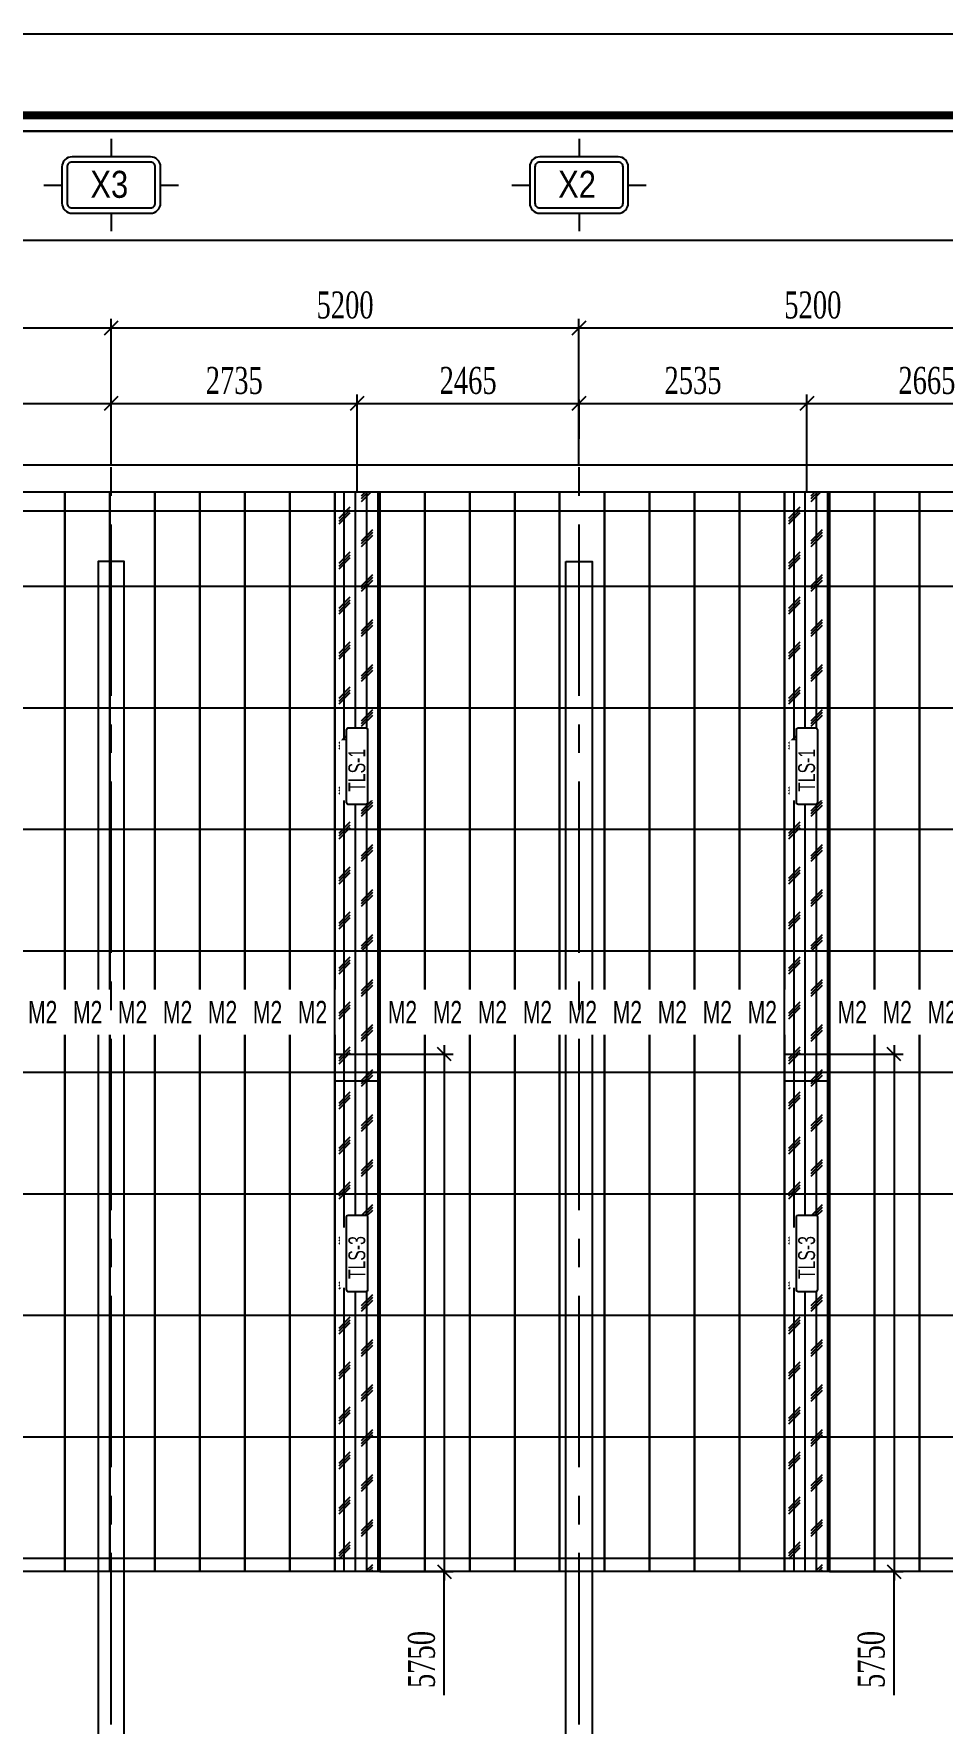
# Model space of a CAD drawing. Header units: inches. Extents: x 315041 to 662841, y -45540 to -35018.
# Drawn here: x 332285.5 to 332386.5, y -36348.9 to -36161.1 of the extents above; entities that cross this region are included whole.
import ezdxf
from ezdxf.enums import TextEntityAlignment as Align

# ---------------------------------------------------------------- set-up
doc = ezdxf.new("R2010")
doc.units = ezdxf.units.IN
doc.header["$MEASUREMENT"] = 0
doc.linetypes.add('CENTER2', pattern=[28.575, 19.05, -3.175, 3.175, -3.175])
for name, color, linetype in [('2', 2, 'Continuous'), ('3', 3, 'Continuous'), ('6', 6, 'Continuous'), ('7', 7, 'Continuous'), ('8', 8, 'Continuous'), ('BAO KHUNG', 31, 'Continuous'), ('flashing', 6, 'Continuous'), ('ROOFING', 4, 'Continuous')]:
    doc.layers.add(name, color=color, linetype=linetype)
doc.styles.add('hx2', font='VHARIALN.TTF')
doc.styles.add('ST1', font='times.ttf', dxfattribs={"width": 0.7})
doc.styles.add('ST1H', font='vnshxh.shx', dxfattribs={"width": 0.7})
doc.dimstyles.new('100', dxfattribs={"dimtxt": 3, "dimasz": 1.5, "dimexe": 1, "dimexo": 0, "dimgap": 1, "dimtad": 1, "dimdec": 0, "dimlfac": 100, "dimzin": 0, "dimdsep": 46, "dimtxsty": 'ST1', "dimblk": 'OBLIQUE', "dimcen": 1, "dimdle": 1, "dimclrd": 8, "dimclre": 8, "dimclrt": 3, "dimadec": 0, "dimazin": 0, "dimtfac": 1, "dimtdec": 0, "dimtix": 1, "dimtmove": 1, "dimatfit": 3, "dimfxl": 0, "dimtfill": 1, "dimtolj": 1, "dimtzin": 0, "dimlwd": -1, "dimlwe": -1, "dimarcsym": 1})
pattern_1 = [(90, (-55, 0), (-1.25, 8e-17), []), (225, (-54.375, 0.625), (2.499999996, -2.499999996), [1.76776696, -1.76776696]), (225, (-54.375, 0.9375), (2.499999996, -2.499999996), [1.76776696, -1.76776696]), (225, (-54.375, 1.25), (2.499999996, -2.499999996), [1.76776696, -1.76776696])]
pattern_2 = [(90, (-105, 0), (-1.25, 8e-17), []), (225, (-104.375, 0.625), (2.499999996, -2.499999996), [1.76776696, -1.76776696]), (225, (-104.375, 0.9375), (2.499999996, -2.499999996), [1.76776696, -1.76776696]), (225, (-104.375, 1.25), (2.499999996, -2.499999996), [1.76776696, -1.76776696])]

# ---------------------------------------------------------------- blocks, each defined once
blk = doc.blocks.new('TENTRUC')
at = {"layer": '7'}
for p, q in [((0, 8.27), (0, 10.26)), ((-7.48, 5.13), (-5.48, 5.13)), ((5.48, 5.13), (7.48, 5.13)), ((0, 0), (0, 2))]:
    blk.add_line(p, q, dxfattribs=at)
blk.add_lwpolyline([(-4.36, 8.27), (4.36, 8.27, -0.414214), (5.48, 7.14), (5.48, 3.12, -0.414214), (4.36, 2), (-4.36, 2, -0.414214), (-5.48, 3.12), (-5.48, 7.14, -0.414214)], format="xyb", close=True, dxfattribs=at)
at = {"layer": '8', "ltscale": 15}
blk.add_lwpolyline([(-4.36, 7.68), (4.36, 7.68, -0.414214), (4.9, 7.14), (4.9, 3.12, -0.414214), (4.36, 2.58), (-4.36, 2.58, -0.414214), (-4.9, 3.12), (-4.9, 7.14, -0.414214)], format="xyb", close=True, dxfattribs=at)
at = {"layer": '3', "style": 'hx2'}
blk.add_attdef('TR', text='', height=2.9, dxfattribs=at).set_placement((-0.16, 3.83), align=Align.CENTER)
blk = doc.blocks.new('_Oblique')
at = {"color": 0, "linetype": 'ByBlock', "lineweight": -2}
blk.add_line((-0.5, -0.5), (0.5, 0.5), dxfattribs=at)
blk = doc.blocks.new('*D818')
at = {"color": 8, "linetype": 'Continuous', "transparency": 16777216}
for p, q in [((332171.23, -37452.16), (332225.23, -37452.16)), ((332172.23, -37460.13), (332172.23, -37451.16)), ((332224.23, -37460.13), (332224.23, -37451.16))]:
    blk.add_line(p, q, dxfattribs=at)
at = {"layer": 'Defpoints', "color": 0, "transparency": 16777216}
for p in [(332224.23, -37452.16), (332172.23, -37460.13), (332224.23, -37460.13)]:
    blk.add_point(p, dxfattribs=at)
at = {"color": 8, "transparency": 16777216, "xscale": 1.5, "yscale": 1.5, "zscale": 1.5, "rotation": 180}
blk.add_blockref('_Oblique', (332172.23, -37452.16), dxfattribs=at)
at = {"color": 8, "transparency": 16777216, "xscale": 1.5, "yscale": 1.5, "zscale": 1.5}
blk.add_blockref('_Oblique', (332224.23, -37452.16), dxfattribs=at)
at = {"color": 3, "transparency": 16777216, "insert": (332198.23, -37449.63), "char_height": 3, "attachment_point": 5, "style": 'ST1', "bg_fill": 3, "box_fill_scale": 1.25, "bg_fill_color": 256, "bg_fill_true_color": 13158600, "bg_fill_transparency": 0}
blk.add_mtext('\\A1;5200', dxfattribs=at)
blk = doc.blocks.new('*D819')
at = {"color": 8, "linetype": 'Continuous', "transparency": 16777216}
for p, q in [((332223.23, -37452.16), (332277.23, -37452.16)), ((332224.23, -37460.13), (332224.23, -37451.16)), ((332276.23, -37460.13), (332276.23, -37451.16))]:
    blk.add_line(p, q, dxfattribs=at)
at = {"layer": 'Defpoints', "color": 0, "transparency": 16777216}
for p in [(332276.23, -37452.16), (332224.23, -37460.13), (332276.23, -37460.13)]:
    blk.add_point(p, dxfattribs=at)
at = {"color": 8, "transparency": 16777216, "xscale": 1.5, "yscale": 1.5, "zscale": 1.5, "rotation": 180}
blk.add_blockref('_Oblique', (332224.23, -37452.16), dxfattribs=at)
at = {"color": 8, "transparency": 16777216, "xscale": 1.5, "yscale": 1.5, "zscale": 1.5}
blk.add_blockref('_Oblique', (332276.23, -37452.16), dxfattribs=at)
at = {"color": 3, "transparency": 16777216, "insert": (332250.23, -37449.63), "char_height": 3, "attachment_point": 5, "style": 'ST1', "bg_fill": 3, "box_fill_scale": 1.25, "bg_fill_color": 256, "bg_fill_true_color": 13158600, "bg_fill_transparency": 0}
blk.add_mtext('\\A1;5200', dxfattribs=at)
blk = doc.blocks.new('*D820')
at = {"color": 8, "linetype": 'Continuous', "transparency": 16777216}
for p, q in [((332275.23, -37452.16), (332329.23, -37452.16)), ((332276.23, -37460.13), (332276.23, -37451.16)), ((332328.23, -37460.13), (332328.23, -37451.16))]:
    blk.add_line(p, q, dxfattribs=at)
at = {"layer": 'Defpoints', "color": 0, "transparency": 16777216}
for p in [(332328.23, -37452.16), (332276.23, -37460.13), (332328.23, -37460.13)]:
    blk.add_point(p, dxfattribs=at)
at = {"color": 8, "transparency": 16777216, "xscale": 1.5, "yscale": 1.5, "zscale": 1.5, "rotation": 180}
blk.add_blockref('_Oblique', (332276.23, -37452.16), dxfattribs=at)
at = {"color": 8, "transparency": 16777216, "xscale": 1.5, "yscale": 1.5, "zscale": 1.5}
blk.add_blockref('_Oblique', (332328.23, -37452.16), dxfattribs=at)
at = {"color": 3, "transparency": 16777216, "insert": (332302.23, -37449.63), "char_height": 3, "attachment_point": 5, "style": 'ST1', "bg_fill": 3, "box_fill_scale": 1.25, "bg_fill_color": 256, "bg_fill_true_color": 13158600, "bg_fill_transparency": 0}
blk.add_mtext('\\A1;5200', dxfattribs=at)
blk = doc.blocks.new('*D822')
at = {"color": 8, "linetype": 'Continuous', "transparency": 16777216}
for p, q in [((332016.68, -37442.41), (332387.18, -37442.41)), ((332017.68, -37460.13), (332017.68, -37441.41)), ((332386.18, -37460.13), (332386.18, -37441.41))]:
    blk.add_line(p, q, dxfattribs=at)
at = {"layer": 'Defpoints', "color": 0, "transparency": 16777216}
for p in [(332386.18, -37442.41), (332017.68, -37460.13), (332386.18, -37460.13)]:
    blk.add_point(p, dxfattribs=at)
at = {"color": 8, "transparency": 16777216, "xscale": 1.5, "yscale": 1.5, "zscale": 1.5, "rotation": 180}
blk.add_blockref('_Oblique', (332017.68, -37442.41), dxfattribs=at)
at = {"color": 8, "transparency": 16777216, "xscale": 1.5, "yscale": 1.5, "zscale": 1.5}
blk.add_blockref('_Oblique', (332386.18, -37442.41), dxfattribs=at)
at = {"color": 3, "transparency": 16777216, "insert": (332201.93, -37439.89), "char_height": 3, "attachment_point": 5, "style": 'ST1', "bg_fill": 3, "box_fill_scale": 1.25, "bg_fill_color": 256, "bg_fill_true_color": 13158600, "bg_fill_transparency": 0}
blk.add_mtext('\\A1;36850', dxfattribs=at)
blk = doc.blocks.new('A$C75D82031')
at = {"layer": '2', "color": 157, "linetype": 'Continuous'}
blk.add_lwpolyline([(0, 420), (594, 420), (594, 0), (0, 0)], close=True, dxfattribs=at)
at = {"layer": '7', "color": 147, "linetype": 'Continuous'}
blk.add_lwpolyline([(12.33, 57.61), (581.67, 57.61), (581.67, 409.19), (12.33, 409.19)], close=True, dxfattribs=at)
at = {"layer": 'BAO KHUNG', "color": 167, "linetype": 'Continuous', "const_width": 0.871}
blk.add_lwpolyline([(10.59, 9.07), (583.41, 9.07), (583.41, 410.93), (10.59, 410.93)], close=True, dxfattribs=at)
blk = doc.blocks.new('*D843')
at = {"color": 8, "linetype": 'Continuous', "transparency": 16777216}
for p, q in [((332265.44, -36202.2), (332295.09, -36202.2)), ((332266.44, -36212.02), (332266.44, -36201.2)), ((332294.09, -36209.02), (332294.09, -36201.2))]:
    blk.add_line(p, q, dxfattribs=at)
at = {"layer": 'Defpoints', "color": 0, "transparency": 16777216}
for p in [(332294.09, -36202.2), (332294.09, -36209.02), (332266.44, -36212.02)]:
    blk.add_point(p, dxfattribs=at)
at = {"color": 8, "transparency": 16777216, "xscale": 1.5, "yscale": 1.5, "zscale": 1.5, "rotation": 180}
blk.add_blockref('_Oblique', (332266.44, -36202.2), dxfattribs=at)
at = {"color": 8, "transparency": 16777216, "xscale": 1.5, "yscale": 1.5, "zscale": 1.5}
blk.add_blockref('_Oblique', (332294.09, -36202.2), dxfattribs=at)
at = {"color": 3, "transparency": 16777216, "insert": (332280.27, -36199.67), "char_height": 3, "attachment_point": 5, "style": 'ST1', "bg_fill": 3, "box_fill_scale": 1.25, "bg_fill_color": 256, "bg_fill_true_color": 13158600, "bg_fill_transparency": 0}
blk.add_mtext('\\A1;2765', dxfattribs=at)
blk = doc.blocks.new('*D844')
at = {"color": 8, "linetype": 'Continuous', "transparency": 16777216}
for p, q in [((332293.09, -36202.2), (332322.44, -36202.2)), ((332294.09, -36209.02), (332294.09, -36201.2)), ((332321.44, -36212.02), (332321.44, -36201.2))]:
    blk.add_line(p, q, dxfattribs=at)
at = {"layer": 'Defpoints', "color": 0, "transparency": 16777216}
for p in [(332321.44, -36202.2), (332294.09, -36209.02), (332321.44, -36212.02)]:
    blk.add_point(p, dxfattribs=at)
at = {"color": 8, "transparency": 16777216, "xscale": 1.5, "yscale": 1.5, "zscale": 1.5, "rotation": 180}
blk.add_blockref('_Oblique', (332294.09, -36202.2), dxfattribs=at)
at = {"color": 8, "transparency": 16777216, "xscale": 1.5, "yscale": 1.5, "zscale": 1.5}
blk.add_blockref('_Oblique', (332321.44, -36202.2), dxfattribs=at)
at = {"color": 3, "transparency": 16777216, "insert": (332307.77, -36199.67), "char_height": 3, "attachment_point": 5, "style": 'ST1', "bg_fill": 3, "box_fill_scale": 1.25, "bg_fill_color": 256, "bg_fill_true_color": 13158600, "bg_fill_transparency": 11362288}
blk.add_mtext('\\A1;2735', dxfattribs=at)
blk = doc.blocks.new('*D845')
at = {"color": 8, "linetype": 'Continuous', "transparency": 16777216}
for p, q in [((332320.44, -36202.2), (332347.09, -36202.2)), ((332321.44, -36212.02), (332321.44, -36201.2)), ((332346.09, -36209.02), (332346.09, -36201.2))]:
    blk.add_line(p, q, dxfattribs=at)
at = {"layer": 'Defpoints', "color": 0, "transparency": 16777216}
for p in [(332346.09, -36202.2), (332346.09, -36209.02), (332321.44, -36212.02)]:
    blk.add_point(p, dxfattribs=at)
at = {"color": 8, "transparency": 16777216, "xscale": 1.5, "yscale": 1.5, "zscale": 1.5, "rotation": 180}
blk.add_blockref('_Oblique', (332321.44, -36202.2), dxfattribs=at)
at = {"color": 8, "transparency": 16777216, "xscale": 1.5, "yscale": 1.5, "zscale": 1.5}
blk.add_blockref('_Oblique', (332346.09, -36202.2), dxfattribs=at)
at = {"color": 3, "transparency": 16777216, "insert": (332333.77, -36199.67), "char_height": 3, "attachment_point": 5, "style": 'ST1', "bg_fill": 3, "box_fill_scale": 1.25, "bg_fill_color": 256, "bg_fill_true_color": 13158600, "bg_fill_transparency": 1019152}
blk.add_mtext('\\A1;2465', dxfattribs=at)
blk = doc.blocks.new('*D846')
at = {"color": 8, "linetype": 'Continuous', "transparency": 16777216}
for p, q in [((332345.09, -36202.2), (332372.44, -36202.2)), ((332346.09, -36209.02), (332346.09, -36201.2)), ((332371.44, -36212.02), (332371.44, -36201.2))]:
    blk.add_line(p, q, dxfattribs=at)
at = {"layer": 'Defpoints', "color": 0, "transparency": 16777216}
for p in [(332371.44, -36202.2), (332346.09, -36209.02), (332371.44, -36212.02)]:
    blk.add_point(p, dxfattribs=at)
at = {"color": 8, "transparency": 16777216, "xscale": 1.5, "yscale": 1.5, "zscale": 1.5, "rotation": 180}
blk.add_blockref('_Oblique', (332346.09, -36202.2), dxfattribs=at)
at = {"color": 8, "transparency": 16777216, "xscale": 1.5, "yscale": 1.5, "zscale": 1.5}
blk.add_blockref('_Oblique', (332371.44, -36202.2), dxfattribs=at)
at = {"color": 3, "transparency": 16777216, "insert": (332358.77, -36199.67), "char_height": 3, "attachment_point": 5, "style": 'ST1', "bg_fill": 3, "box_fill_scale": 1.25, "bg_fill_color": 256, "bg_fill_true_color": 13158600, "bg_fill_transparency": 8908812}
blk.add_mtext('\\A1;2535', dxfattribs=at)
blk = doc.blocks.new('*D847')
at = {"color": 8, "linetype": 'Continuous', "transparency": 16777216}
for p, q in [((332370.44, -36202.2), (332399.09, -36202.2)), ((332371.44, -36212.02), (332371.44, -36201.2)), ((332398.09, -36209.02), (332398.09, -36201.2))]:
    blk.add_line(p, q, dxfattribs=at)
at = {"layer": 'Defpoints', "color": 0, "transparency": 16777216}
for p in [(332398.09, -36202.2), (332398.09, -36209.02), (332371.44, -36212.02)]:
    blk.add_point(p, dxfattribs=at)
at = {"color": 8, "transparency": 16777216, "xscale": 1.5, "yscale": 1.5, "zscale": 1.5, "rotation": 180}
blk.add_blockref('_Oblique', (332371.44, -36202.2), dxfattribs=at)
at = {"color": 8, "transparency": 16777216, "xscale": 1.5, "yscale": 1.5, "zscale": 1.5}
blk.add_blockref('_Oblique', (332398.09, -36202.2), dxfattribs=at)
at = {"color": 3, "transparency": 16777216, "insert": (332384.77, -36199.67), "char_height": 3, "attachment_point": 5, "style": 'ST1', "bg_fill": 3, "box_fill_scale": 1.25, "bg_fill_color": 256, "bg_fill_true_color": 13158600, "bg_fill_transparency": 12354216}
blk.add_mtext('\\A1;2665', dxfattribs=at)
blk = doc.blocks.new('*D1202')
at = {"color": 8, "linetype": 'Continuous', "transparency": 16777216}
for p, q in [((332381.12, -36273.52), (332381.12, -36333.02)), ((332373.94, -36274.52), (332382.12, -36274.52)), ((332373.94, -36332.02), (332382.12, -36332.02)), ((332381.12, -36345.75), (332381.12, -36332.02))]:
    blk.add_line(p, q, dxfattribs=at)
at = {"layer": 'Defpoints', "color": 0, "transparency": 16777216}
for p in [(332373.94, -36274.52), (332373.94, -36332.02), (332381.12, -36332.02)]:
    blk.add_point(p, dxfattribs=at)
at = {"color": 8, "transparency": 16777216, "xscale": 1.5, "yscale": 1.5, "zscale": 1.5}
for p, rotation in [((332381.12, -36274.52), 90), ((332381.12, -36332.02), 270)]:
    blk.add_blockref('_Oblique', p, dxfattribs=dict(at, rotation=rotation))
at = {"color": 52, "transparency": 16777216, "insert": (332378.59, -36341.78), "char_height": 3, "attachment_point": 5, "rotation": 90, "style": 'ST1', "bg_fill": 3, "box_fill_scale": 1.25, "bg_fill_color": 256, "bg_fill_true_color": 13158600, "bg_fill_transparency": 3772768}
blk.add_mtext('\\A1;5750', dxfattribs=at)
blk = doc.blocks.new('*D1203')
at = {"color": 8, "linetype": 'Continuous', "transparency": 16777216}
for p, q in [((332331.12, -36273.52), (332331.12, -36333.02)), ((332323.94, -36274.52), (332332.12, -36274.52)), ((332323.94, -36332.02), (332332.12, -36332.02)), ((332331.12, -36345.75), (332331.12, -36332.02))]:
    blk.add_line(p, q, dxfattribs=at)
at = {"layer": 'Defpoints', "color": 0, "transparency": 16777216}
for p in [(332323.94, -36274.52), (332323.94, -36332.02), (332331.12, -36332.02)]:
    blk.add_point(p, dxfattribs=at)
at = {"color": 8, "transparency": 16777216, "xscale": 1.5, "yscale": 1.5, "zscale": 1.5}
for p, rotation in [((332331.12, -36274.52), 90), ((332331.12, -36332.02), 270)]:
    blk.add_blockref('_Oblique', p, dxfattribs=dict(at, rotation=rotation))
at = {"color": 52, "transparency": 16777216, "insert": (332328.59, -36341.78), "char_height": 3, "attachment_point": 5, "rotation": 90, "style": 'ST1', "bg_fill": 3, "box_fill_scale": 1.25, "bg_fill_color": 256, "bg_fill_true_color": 13158600, "bg_fill_transparency": 3769156}
blk.add_mtext('\\A1;5750', dxfattribs=at)
blk = doc.blocks.new('A$C66BB428B')
at = {"color": 8}
for points in [[(0, 351.58), (569.338, 351.58), (569.338, 0), (0, 0)], [(91.871, 149.198), (91.871, 314.498), (456.171, 314.498), (456.171, 52.5), (188.471, 52.5), (188.471, 149.198)]]:
    blk.add_lwpolyline(points, close=True, dxfattribs=at)
at = {"layer": '2', "color": 8}
for points in [[(294.871, 60.25), (297.771, 60.25), (297.771, 303.748), (294.871, 303.748)], [(346.871, 303.748), (349.771, 303.748), (349.771, 60.25), (346.871, 60.25)]]:
    blk.add_lwpolyline(points, close=True, dxfattribs=at)
at = {"layer": '6', "color": 8}
for p, q in [((91.871, 309.398), (456.171, 309.398)), ((91.871, 300.998), (456.171, 300.998)), ((91.871, 287.498), (456.171, 287.498)), ((91.871, 273.998), (456.171, 273.998)), ((91.871, 260.498), (456.171, 260.498)), ((91.871, 246.998), (456.171, 246.998)), ((91.871, 233.498), (456.171, 233.498)), ((91.871, 219.998), (456.171, 219.998)), ((91.871, 206.498), (456.171, 206.498)), ((91.871, 192.998), (456.171, 192.998))]:
    blk.add_line(p, q, dxfattribs=at)
at = {"layer": '3'}
ref = blk.add_blockref('TENTRUC', (296.321, 350.716), dxfattribs=dict(at, xscale=-1, rotation=180))
ref.add_attrib('TR', 'x3', dxfattribs={"layer": '0', "height": 3, "style": 'hx2'}).set_placement((296.104, 344.162), align=Align.CENTER)
ref = blk.add_blockref('TENTRUC', (348.321, 350.716), dxfattribs=dict(at, xscale=-1, rotation=180))
ref.add_attrib('TR', 'x2', dxfattribs={"layer": '0', "height": 3, "style": 'hx2'}).set_placement((348.104, 344.162), align=Align.CENTER)
at = {"color": 8}
dim = blk.add_linear_dim(base=(296.321, 329.705), p1=(244.321, 321.739), p2=(296.321, 321.739), dimstyle='100', dxfattribs=at)
dim.commit()
dim.dimension.update_dxf_attribs({"geometry": '*D818', "text_midpoint": (270.321, 332.231), "insert": (-331927.914, 37781.865)})
dim = blk.add_linear_dim(base=(348.321, 329.705), p1=(296.321, 321.739), p2=(348.321, 321.739), dimstyle='100', dxfattribs=at)
dim.commit()
dim.dimension.update_dxf_attribs({"geometry": '*D819', "text_midpoint": (322.321, 332.231), "insert": (-331927.914, 37781.865)})
dim = blk.add_linear_dim(base=(400.321, 329.705), p1=(348.321, 321.739), p2=(400.321, 321.739), dimstyle='100', dxfattribs=at)
dim.commit()
dim.dimension.update_dxf_attribs({"geometry": '*D820', "text_midpoint": (374.321, 332.231), "insert": (-331927.914, 37781.865)})
dim = blk.add_linear_dim(base=(458.271, 339.451), p1=(89.77, 321.739), p2=(458.271, 321.739), dimstyle='100', dxfattribs=at)
dim.commit()
dim.dimension.update_dxf_attribs({"geometry": '*D822', "text_midpoint": (274.021, 341.977), "insert": (-331927.914, 37781.865)})

msp = doc.modelspace()

# ---------------------------------------------------------------- block references
at = {"color": 9}
msp.add_blockref('A$C66BB428B', (331997.7735, -36523.5197), dxfattribs=at)

# ---------------------------------------------------------------- next in the draw order: hatches: boundary and pattern name
at = {"layer": 'ROOFING', "true_color": 0xcae01f}
h = msp.add_hatch(dxfattribs=at)
h.set_pattern_fill('CORK', color=52, scale=10, angle=90, style=0)
h.set_pattern_definition(pattern_2)
h.paths.add_polyline_path([(332318.9444, -36274.5222), (332323.9444, -36274.5222), (332323.9444, -36332.0222), (332318.9444, -36332.0222)])
h.paths.add_polyline_path([(332320.2556, -36300.7284, 0.41421356), (332320.4431, -36300.9159), (332322.4068, -36300.9159, 0.41421356), (332322.5943, -36300.7284), (332322.5943, -36292.592, 0.41421356), (332322.4068, -36292.4045), (332320.4431, -36292.4045, 0.41421356), (332320.2556, -36292.592)], flags=16)
h = msp.add_hatch(dxfattribs=at)
h.set_pattern_fill('CORK', color=52, scale=10, angle=90, style=0)
h.set_pattern_definition(pattern_1)
h.paths.add_polyline_path([(332368.9444, -36274.5222), (332373.9444, -36274.5222), (332373.9444, -36332.0222), (332368.9444, -36332.0222)])
h.paths.add_polyline_path([(332370.2556, -36300.7284, 0.41421356), (332370.4431, -36300.9159), (332372.4068, -36300.9159, 0.41421356), (332372.5943, -36300.7284), (332372.5943, -36292.592, 0.41421356), (332372.4068, -36292.4045), (332370.4431, -36292.4045, 0.41421356), (332370.2556, -36292.592)], flags=16)

# ---------------------------------------------------------------- next in the draw order: linework, layer by layer
at = {"layer": 'flashing', "color": 4}
for points in [[(332313.9444, -36212.0222), (332318.9444, -36212.0222), (332318.9444, -36332.0222), (332313.9444, -36332.0222)], [(332363.9444, -36212.0222), (332368.9444, -36212.0222), (332368.9444, -36332.0222), (332363.9444, -36332.0222)], [(332383.9444, -36212.0222), (332388.9444, -36212.0222), (332388.9444, -36332.0222), (332383.9444, -36332.0222)]]:
    msp.add_lwpolyline(points, close=True, dxfattribs=at)
at = {"layer": 'ROOFING', "color": 52, "true_color": 0xcae01f}
for points in [[(332318.9444, -36274.5222), (332323.9444, -36274.5222), (332323.9444, -36332.0222), (332318.9444, -36332.0222)], [(332368.9444, -36274.5222), (332373.9444, -36274.5222), (332373.9444, -36332.0222), (332368.9444, -36332.0222)]]:
    msp.add_lwpolyline(points, close=True, dxfattribs=at)

# ---------------------------------------------------------------- next in the draw order: block references
at = {"color": 1}
msp.add_blockref('A$C75D82031', (331985.4423, -36581.1298), dxfattribs=at)

# ---------------------------------------------------------------- next in the draw order: texts
at = {"layer": 'flashing', "color": 4, "char_height": 2.5, "attachment_point": 5, "style": 'ST1H', "bg_fill": 2}
for insert in [(332316.4728, -36269.8438), (332366.4728, -36269.8438), (332386.4728, -36269.8438)]:
    msp.add_mtext('\\A1;m2', dxfattribs=dict(at, insert=insert))

# ---------------------------------------------------------------- next in the draw order: linework, layer by layer
at = {"layer": 'flashing', "color": 4}
for points in [[(332308.9444, -36212.0222), (332313.9444, -36212.0222), (332313.9444, -36332.0222), (332308.9444, -36332.0222)], [(332358.9444, -36212.0222), (332363.9444, -36212.0222), (332363.9444, -36332.0222), (332358.9444, -36332.0222)], [(332378.9444, -36212.0222), (332383.9444, -36212.0222), (332383.9444, -36332.0222), (332378.9444, -36332.0222)]]:
    msp.add_lwpolyline(points, close=True, dxfattribs=at)

# ---------------------------------------------------------------- next in the draw order: texts
at = {"layer": 'flashing', "color": 4, "char_height": 2.5, "attachment_point": 5, "style": 'ST1H', "bg_fill": 2}
for insert in [(332311.4728, -36269.8438), (332361.4728, -36269.8438), (332381.4728, -36269.8438)]:
    msp.add_mtext('\\A1;m2', dxfattribs=dict(at, insert=insert))

# ---------------------------------------------------------------- next in the draw order: linework, layer by layer
at = {"layer": 'flashing', "color": 4}
for points in [[(332303.9444, -36212.0222), (332308.9444, -36212.0222), (332308.9444, -36332.0222), (332303.9444, -36332.0222)], [(332353.9444, -36212.0222), (332358.9444, -36212.0222), (332358.9444, -36332.0222), (332353.9444, -36332.0222)], [(332373.9444, -36212.0222), (332378.9444, -36212.0222), (332378.9444, -36332.0222), (332373.9444, -36332.0222)]]:
    msp.add_lwpolyline(points, close=True, dxfattribs=at)

# ---------------------------------------------------------------- next in the draw order: texts
at = {"layer": 'flashing', "color": 4, "char_height": 2.5, "attachment_point": 5, "style": 'ST1H', "bg_fill": 2}
for insert in [(332306.4728, -36269.8438), (332356.4728, -36269.8438), (332376.4728, -36269.8438)]:
    msp.add_mtext('\\A1;m2', dxfattribs=dict(at, insert=insert))
at = {"layer": 'ROOFING', "color": 1, "true_color": 0xfb040c, "insert": (332371.4099, -36297.1222), "char_height": 1.875, "attachment_point": 5, "rotation": 90, "style": 'ST1H', "bg_fill": 2}
msp.add_mtext('\\A1;tls-3', dxfattribs=at)

# ---------------------------------------------------------------- next in the draw order: linework, layer by layer
at = {"layer": 'flashing', "color": 4}
for points in [[(332298.9444, -36212.0222), (332303.9444, -36212.0222), (332303.9444, -36332.0222), (332298.9444, -36332.0222)], [(332348.9444, -36212.0222), (332353.9444, -36212.0222), (332353.9444, -36332.0222), (332348.9444, -36332.0222)]]:
    msp.add_lwpolyline(points, close=True, dxfattribs=at)
at = {"layer": 'ROOFING', "color": 1, "true_color": 0xfb040c}
msp.add_lwpolyline([(332370.2556, -36300.7284), (332370.2556, -36292.592, -0.41421356), (332370.4431, -36292.4045), (332372.4068, -36292.4045, -0.41421356), (332372.5943, -36292.592), (332372.5943, -36300.7284, -0.41421356), (332372.4068, -36300.9159), (332370.4431, -36300.9159, -0.41421356)], format="xyb", close=True, dxfattribs=at)

# ---------------------------------------------------------------- next in the draw order: texts
at = {"layer": 'flashing', "color": 4, "char_height": 2.5, "attachment_point": 5, "style": 'ST1H', "bg_fill": 2}
for insert in [(332301.4728, -36269.8438), (332351.4728, -36269.8438)]:
    msp.add_mtext('\\A1;m2', dxfattribs=dict(at, insert=insert))

# ---------------------------------------------------------------- next in the draw order: linework, layer by layer
at = {"layer": 'flashing', "color": 4}
for points in [[(332293.9444, -36212.0222), (332298.9444, -36212.0222), (332298.9444, -36332.0222), (332293.9444, -36332.0222)], [(332343.9444, -36212.0222), (332348.9444, -36212.0222), (332348.9444, -36332.0222), (332343.9444, -36332.0222)]]:
    msp.add_lwpolyline(points, close=True, dxfattribs=at)

# ---------------------------------------------------------------- next in the draw order: texts
at = {"layer": 'flashing', "color": 4, "char_height": 2.5, "attachment_point": 5, "style": 'ST1H', "bg_fill": 2}
for insert in [(332296.4728, -36269.8438), (332346.4728, -36269.8438)]:
    msp.add_mtext('\\A1;m2', dxfattribs=dict(at, insert=insert))

# ---------------------------------------------------------------- next in the draw order: linework, layer by layer
at = {"color": 8, "linetype": 'CENTER2'}
msp.add_line((332346.0942, -36491.872), (332346.0942, -36201.7809), dxfattribs=at)
at = {"layer": 'flashing', "color": 4}
for points in [[(332288.9444, -36212.0222), (332293.9444, -36212.0222), (332293.9444, -36332.0222), (332288.9444, -36332.0222)], [(332338.9444, -36212.0222), (332343.9444, -36212.0222), (332343.9444, -36332.0222), (332338.9444, -36332.0222)]]:
    msp.add_lwpolyline(points, close=True, dxfattribs=at)

# ---------------------------------------------------------------- next in the draw order: texts
at = {"layer": 'flashing', "color": 4, "char_height": 2.5, "attachment_point": 5, "style": 'ST1H', "bg_fill": 2}
for insert in [(332291.4728, -36269.8438), (332341.4728, -36269.8438)]:
    msp.add_mtext('\\A1;m2', dxfattribs=dict(at, insert=insert))

# ---------------------------------------------------------------- next in the draw order: linework, layer by layer
at = {"color": 8, "linetype": 'CENTER2'}
msp.add_line((332294.0942, -36491.872), (332294.0942, -36201.7809), dxfattribs=at)
at = {"layer": 'flashing', "color": 4}
for points in [[(332283.9444, -36212.0222), (332288.9444, -36212.0222), (332288.9444, -36332.0222), (332283.9444, -36332.0222)], [(332333.9444, -36212.0222), (332338.9444, -36212.0222), (332338.9444, -36332.0222), (332333.9444, -36332.0222)]]:
    msp.add_lwpolyline(points, close=True, dxfattribs=at)

# ---------------------------------------------------------------- next in the draw order: texts
at = {"layer": 'flashing', "color": 4, "char_height": 2.5, "attachment_point": 5, "style": 'ST1H', "bg_fill": 2}
for insert in [(332286.4728, -36269.8438), (332336.4728, -36269.8438)]:
    msp.add_mtext('\\A1;m2', dxfattribs=dict(at, insert=insert))

# ---------------------------------------------------------------- next in the draw order: dimensions: what is measured, and where the dimension line sits
at = {"color": 9}
dim = msp.add_linear_dim(base=(332294.0942, -36202.1992), p1=(332266.4444, -36212.0222), p2=(332294.0942, -36209.0218), dimstyle='100', dxfattribs=at)
dim.commit()
dim.dimension.update_dxf_attribs({"geometry": '*D843', "text_midpoint": (332280.2693, -36199.669)})

# ---------------------------------------------------------------- next in the draw order: linework, layer by layer
at = {"layer": 'flashing', "color": 4}
msp.add_lwpolyline([(332328.9444, -36212.0222), (332333.9444, -36212.0222), (332333.9444, -36332.0222), (332328.9444, -36332.0222)], close=True, dxfattribs=at)

# ---------------------------------------------------------------- next in the draw order: dimensions: what is measured, and where the dimension line sits
at = {"color": 9}
dim = msp.add_linear_dim(base=(332321.4444, -36202.1992), p1=(332294.0942, -36209.0218), p2=(332321.4444, -36212.0222), dimstyle='100', dxfattribs=at)
dim.commit()
dim.dimension.update_dxf_attribs({"geometry": '*D844', "text_midpoint": (332307.7693, -36199.669)})

# ---------------------------------------------------------------- next in the draw order: texts
at = {"layer": 'flashing', "color": 4, "insert": (332331.4728, -36269.8438), "char_height": 2.5, "attachment_point": 5, "style": 'ST1H', "bg_fill": 2}
msp.add_mtext('\\A1;m2', dxfattribs=at)

# ---------------------------------------------------------------- next in the draw order: linework, layer by layer
at = {"layer": 'flashing', "color": 4}
msp.add_lwpolyline([(332323.9444, -36212.0222), (332328.9444, -36212.0222), (332328.9444, -36332.0222), (332323.9444, -36332.0222)], close=True, dxfattribs=at)

# ---------------------------------------------------------------- next in the draw order: texts
at = {"layer": 'flashing', "color": 4, "insert": (332326.4728, -36269.8438), "char_height": 2.5, "attachment_point": 5, "style": 'ST1H', "bg_fill": 2}
msp.add_mtext('\\A1;m2', dxfattribs=at)
at = {"layer": 'ROOFING', "color": 1, "true_color": 0xfb040c, "insert": (332321.4099, -36297.1222), "char_height": 1.875, "attachment_point": 5, "rotation": 90, "style": 'ST1H', "bg_fill": 2}
msp.add_mtext('\\A1;tls-3', dxfattribs=at)

# ---------------------------------------------------------------- next in the draw order: dimensions: what is measured, and where the dimension line sits
at = {"color": 9}
dim = msp.add_linear_dim(base=(332346.0942, -36202.1992), p1=(332321.4444, -36212.0222), p2=(332346.0942, -36209.0218), dimstyle='100', dxfattribs=at)
dim.commit()
dim.dimension.update_dxf_attribs({"geometry": '*D845', "text_midpoint": (332333.7693, -36199.6733)})

# ---------------------------------------------------------------- next in the draw order: hatches: boundary and pattern name
at = {"layer": 'ROOFING', "true_color": 0xcae01f}
h = msp.add_hatch(dxfattribs=at)
h.set_pattern_fill('CORK', color=52, scale=10, angle=90, style=0)
h.set_pattern_definition(pattern_2)
h.paths.add_polyline_path([(332318.9444, -36212.0222), (332323.9444, -36212.0222), (332323.9444, -36277.5222), (332318.9444, -36277.5222)])
edge = h.paths.add_edge_path(flags=0)
edge.add_arc((332320.4431, -36238.4464), 0.1875, 90, 180)
edge.add_line((332320.2556, -36238.4464), (332320.2556, -36246.5828))
edge.add_arc((332320.4431, -36246.5828), 0.1875, 180, 270)
edge.add_line((332320.4431, -36246.7703), (332322.4068, -36246.7703))
edge.add_arc((332322.4068, -36246.5828), 0.1875, 270, 360)
edge.add_line((332322.5943, -36246.5828), (332322.5943, -36238.4464))
edge.add_arc((332322.4068, -36238.4464), 0.1875, 0, 90)
edge.add_line((332322.4068, -36238.2589), (332320.4431, -36238.2589))

# ---------------------------------------------------------------- next in the draw order: linework, layer by layer
at = {"layer": 'ROOFING', "color": 52, "true_color": 0xcae01f}
msp.add_lwpolyline([(332318.9444, -36212.0222), (332323.9444, -36212.0222), (332323.9444, -36277.5222), (332318.9444, -36277.5222)], close=True, dxfattribs=at)
at = {"layer": 'ROOFING', "color": 1, "true_color": 0xfb040c}
msp.add_lwpolyline([(332320.2556, -36300.7284), (332320.2556, -36292.592, -0.41421356), (332320.4431, -36292.4045), (332322.4068, -36292.4045, -0.41421356), (332322.5943, -36292.592), (332322.5943, -36300.7284, -0.41421356), (332322.4068, -36300.9159), (332320.4431, -36300.9159, -0.41421356)], format="xyb", close=True, dxfattribs=at)

# ---------------------------------------------------------------- next in the draw order: dimensions: what is measured, and where the dimension line sits
at = {"color": 9}
dim = msp.add_linear_dim(base=(332371.4444, -36202.1992), p1=(332346.0942, -36209.0218), p2=(332371.4444, -36212.0222), dimstyle='100', dxfattribs=at)
dim.commit()
dim.dimension.update_dxf_attribs({"geometry": '*D846', "text_midpoint": (332358.7693, -36199.6733)})

# ---------------------------------------------------------------- next in the draw order: texts
at = {"layer": 'ROOFING', "color": 1, "true_color": 0xfb040c, "insert": (332321.4099, -36242.9765), "char_height": 1.875, "attachment_point": 5, "rotation": 90, "style": 'ST1H', "bg_fill": 2}
msp.add_mtext('\\A1;tls-1', dxfattribs=at)

# ---------------------------------------------------------------- next in the draw order: dimensions: what is measured, and where the dimension line sits
at = {"color": 9}
dim = msp.add_linear_dim(base=(332398.0942, -36202.1992), p1=(332371.4444, -36212.0222), p2=(332398.0942, -36209.0218), dimstyle='100', dxfattribs=at)
dim.commit()
dim.dimension.update_dxf_attribs({"geometry": '*D847', "text_midpoint": (332384.7693, -36199.6733)})
dim = msp.add_linear_dim(base=(332331.1244, -36332.0222), p1=(332323.9444, -36274.5222), p2=(332323.9444, -36332.0222), angle=90, dimstyle='100', override={"dimclrt": 52}, dxfattribs=at)
dim.commit()
dim.dimension.update_dxf_attribs({"geometry": '*D1203', "text_midpoint": (332328.5941, -36341.7752), "dimtype": 160})

# ---------------------------------------------------------------- next in the draw order: hatches: boundary and pattern name
at = {"layer": 'ROOFING', "true_color": 0xcae01f}
h = msp.add_hatch(dxfattribs=at)
h.set_pattern_fill('CORK', color=52, scale=10, angle=90, style=0)
h.set_pattern_definition(pattern_1)
h.paths.add_polyline_path([(332368.9444, -36212.0222), (332373.9444, -36212.0222), (332373.9444, -36277.5222), (332368.9444, -36277.5222)])
edge = h.paths.add_edge_path(flags=0)
edge.add_arc((332370.4431, -36238.4464), 0.1875, 90, 180)
edge.add_line((332370.2556, -36238.4464), (332370.2556, -36246.5828))
edge.add_arc((332370.4431, -36246.5828), 0.1875, 180, 270)
edge.add_line((332370.4431, -36246.7703), (332372.4068, -36246.7703))
edge.add_arc((332372.4068, -36246.5828), 0.1875, 270, 360)
edge.add_line((332372.5943, -36246.5828), (332372.5943, -36238.4464))
edge.add_arc((332372.4068, -36238.4464), 0.1875, 0, 90)
edge.add_line((332372.4068, -36238.2589), (332370.4431, -36238.2589))

# ---------------------------------------------------------------- next in the draw order: linework, layer by layer
at = {"layer": 'ROOFING', "color": 52, "true_color": 0xcae01f}
msp.add_lwpolyline([(332368.9444, -36212.0222), (332373.9444, -36212.0222), (332373.9444, -36277.5222), (332368.9444, -36277.5222)], close=True, dxfattribs=at)
at = {"layer": 'ROOFING', "color": 1, "true_color": 0xfb040c}
msp.add_lwpolyline([(332320.2556, -36246.5828), (332320.2556, -36238.4464, -0.41421356), (332320.4431, -36238.2589), (332322.4068, -36238.2589, -0.41421356), (332322.5943, -36238.4464), (332322.5943, -36246.5828, -0.41421356), (332322.4068, -36246.7703), (332320.4431, -36246.7703, -0.41421356)], format="xyb", close=True, dxfattribs=at)

# ---------------------------------------------------------------- next in the draw order: texts
at = {"layer": 'ROOFING', "color": 1, "true_color": 0xfb040c, "insert": (332371.4099, -36242.9765), "char_height": 1.875, "attachment_point": 5, "rotation": 90, "style": 'ST1H', "bg_fill": 2}
msp.add_mtext('\\A1;tls-1', dxfattribs=at)

# ---------------------------------------------------------------- next in the draw order: dimensions: what is measured, and where the dimension line sits
at = {"color": 9}
dim = msp.add_linear_dim(base=(332381.1244, -36332.0222), p1=(332373.9444, -36274.5222), p2=(332373.9444, -36332.0222), angle=90, dimstyle='100', override={"dimclrt": 52}, dxfattribs=at)
dim.commit()
dim.dimension.update_dxf_attribs({"geometry": '*D1202', "text_midpoint": (332378.5941, -36341.7752), "dimtype": 160})

# ---------------------------------------------------------------- next in the draw order: linework, layer by layer
at = {"layer": 'ROOFING', "color": 1, "true_color": 0xfb040c}
msp.add_lwpolyline([(332370.2556, -36246.5828), (332370.2556, -36238.4464, -0.41421356), (332370.4431, -36238.2589), (332372.4068, -36238.2589, -0.41421356), (332372.5943, -36238.4464), (332372.5943, -36246.5828, -0.41421356), (332372.4068, -36246.7703), (332370.4431, -36246.7703, -0.41421356)], format="xyb", close=True, dxfattribs=at)

doc.saveas('drawing.dxf')
